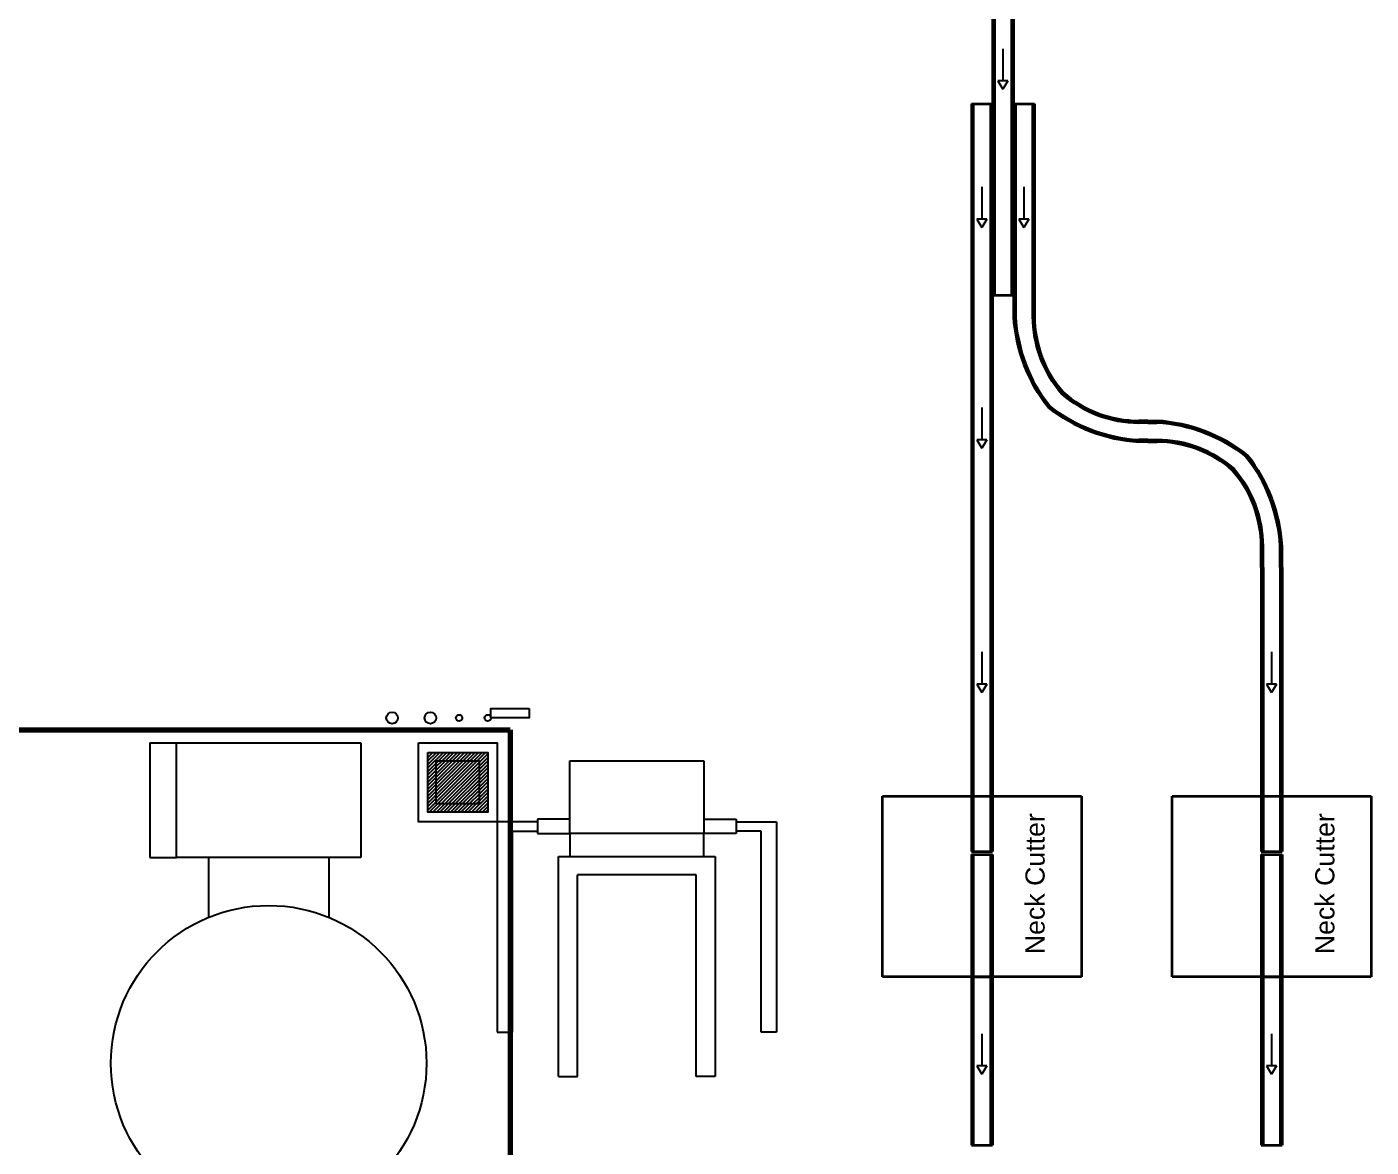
# Model space of a CAD drawing. Header units: millimetres. Extents: x -1052 to 3351, y 0 to 2015.
# Drawn here: x -209.7 to -105.8, y 1434.6 to 1521.3 of the extents above; entities that cross this region are included whole.
import ezdxf

# ---------------------------------------------------------------- set-up
doc = ezdxf.new("R2010")
doc.units = ezdxf.units.MM
for name, color, linetype in [('2', 7, 'Continuous'), ('COLUMN', 3, 'Continuous'), ('Machine', 7, 'Continuous')]:
    doc.layers.add(name, color=color, linetype=linetype)
for name, color, linetype, lineweight in [('AM_0', 7, 'Continuous', 25), ('AM_6', 2, 'Continuous', 35), ('Layer1', 50, 'Continuous', 25)]:
    doc.layers.add(name, color=color, linetype=linetype, lineweight=lineweight)
doc.styles.get("Standard").update_dxf_attribs({"font": 'arial.ttf'})
pattern_1 = [(45, (-1069.52675, 7498.48933), (-0.1359721316, 0.1359721316), [])]

msp = doc.modelspace()

# ---------------------------------------------------------------- hatches: boundary and pattern name
h = msp.add_hatch()
h.set_pattern_fill('_U', color=0, scale=0.192294, angle=45, style=0, pattern_type=0)
h.set_pattern_definition(pattern_1)
h.paths.add_polyline_path([(-174.1084, 1465.1516), (-178.7339, 1465.1516), (-178.7339, 1460.5261), (-174.1084, 1460.5261)])
h = msp.add_hatch()
h.set_pattern_fill('_U', color=0, scale=0.192294, angle=45, style=0, pattern_type=0)
h.set_pattern_definition(pattern_1)
h.paths.add_polyline_path([(-174.1084, 1465.1516), (-178.7339, 1465.1516), (-178.7339, 1460.5261), (-174.1084, 1460.5261)])

# ---------------------------------------------------------------- linework, layer by layer
for p, q in [((-167.7531, 1464.4882), (-157.3988, 1464.4882)), ((-167.7531, 1458.8673), (-167.7531, 1464.4882)), ((-157.3988, 1464.4882), (-157.3988, 1458.8673)), ((-170.2677, 1459.7918), (-173.374, 1459.7918)), ((-173.374, 1459.7918), (-173.374, 1443.5208)), ((-167.7531, 1459.9767), (-170.2677, 1459.9767)), ((-170.2677, 1459.9767), (-170.2677, 1458.8673)), ((-157.3988, 1459.9767), (-154.8842, 1459.9767)), ((-154.8842, 1459.9767), (-154.8842, 1458.8673)), ((-154.8842, 1459.7918), (-151.778, 1459.7918)), ((-151.778, 1459.7918), (-151.778, 1443.5208)), ((-172.1907, 1459.0522), (-170.2677, 1459.0522)), ((-172.1907, 1443.5208), (-172.1907, 1459.0522)), ((-170.2677, 1458.8673), (-167.7531, 1458.8673)), ((-157.3988, 1458.8673), (-167.7531, 1458.8673)), ((-167.7531, 1458.8673), (-167.7531, 1457.0923)), ((-157.3988, 1457.0923), (-157.3988, 1458.8673)), ((-154.8842, 1458.8673), (-157.3988, 1458.8673)), ((-152.9613, 1459.0522), (-154.8842, 1459.0522)), ((-152.9613, 1443.5208), (-152.9613, 1459.0522)), ((-168.6406, 1457.0923), (-156.5113, 1457.0923)), ((-168.6406, 1440.0817), (-168.6406, 1457.0923)), ((-156.5113, 1457.0923), (-156.5113, 1440.0817)), ((-157.9905, 1455.687), (-167.1614, 1455.687)), ((-167.1614, 1440.0817), (-167.1614, 1455.687)), ((-157.9905, 1440.0817), (-157.9905, 1455.687)), ((-173.374, 1443.5208), (-172.1907, 1443.5208)), ((-151.778, 1443.5208), (-152.9613, 1443.5208)), ((-168.6406, 1440.0817), (-167.1614, 1440.0817)), ((-156.5113, 1440.0817), (-157.9905, 1440.0817))]:
    msp.add_line(p, q)
at = {"color": 3}
for centre, radius in [((-181.5003, 1467.8126), 0.4475), ((-178.5419, 1467.8126), 0.4475), ((-176.3231, 1467.8126), 0.2515), ((-174.1044, 1467.8126), 0.2515)]:
    msp.add_circle(centre, radius, dxfattribs=at)
at = {"layer": '2'}
for p, q in [((-134.2695, 1519.574), (-134.2695, 1517.0779)), ((-134.6578, 1517.0779), (-134.2695, 1516.4336)), ((-133.8812, 1517.0779), (-134.6578, 1517.0779)), ((-133.8812, 1517.0779), (-134.2695, 1516.4336)), ((-135.8966, 1508.8798), (-135.8966, 1506.3837)), ((-132.6424, 1508.8798), (-132.6424, 1506.3837)), ((-136.2849, 1506.3837), (-135.8966, 1505.7394)), ((-135.5083, 1506.3837), (-136.2849, 1506.3837)), ((-135.5083, 1506.3837), (-135.8966, 1505.7394)), ((-133.0307, 1506.3837), (-132.6424, 1505.7394)), ((-132.2541, 1506.3837), (-133.0307, 1506.3837)), ((-132.2541, 1506.3837), (-132.6424, 1505.7394)), ((-135.8966, 1491.8183), (-135.8966, 1489.3222)), ((-136.2849, 1489.3222), (-135.8966, 1488.678)), ((-135.5083, 1489.3222), (-136.2849, 1489.3222)), ((-135.5083, 1489.3222), (-135.8966, 1488.678)), ((-135.8966, 1472.935), (-135.8966, 1470.4389)), ((-113.487, 1472.935), (-113.487, 1470.4389)), ((-136.2849, 1470.4389), (-135.8966, 1469.7946)), ((-135.5083, 1470.4389), (-136.2849, 1470.4389)), ((-135.5083, 1470.4389), (-135.8966, 1469.7946)), ((-113.8753, 1470.4389), (-113.487, 1469.7946)), ((-113.0987, 1470.4389), (-113.8753, 1470.4389)), ((-113.0987, 1470.4389), (-113.487, 1469.7946)), ((-135.8966, 1443.3965), (-135.8966, 1440.9004)), ((-113.487, 1443.3965), (-113.487, 1440.9004)), ((-136.2849, 1440.9004), (-135.8966, 1440.2561)), ((-135.5083, 1440.9004), (-136.2849, 1440.9004)), ((-135.5083, 1440.9004), (-135.8966, 1440.2561)), ((-113.8753, 1440.9004), (-113.487, 1440.2561)), ((-113.0987, 1440.9004), (-113.8753, 1440.9004)), ((-113.0987, 1440.9004), (-113.487, 1440.2561))]:
    msp.add_line(p, q, dxfattribs=at)
at = {"layer": 'AM_0'}
for points in [[(-170.8945, 1468.5522), (-170.8945, 1467.8126), (-173.8529, 1467.8126), (-173.8529, 1468.5522)], [(-179.4682, 1465.886), (-173.374, 1465.886), (-173.374, 1459.7918), (-179.4682, 1459.7918)], [(-178.7339, 1465.1516), (-174.1084, 1465.1516), (-174.1084, 1460.5261), (-178.7339, 1460.5261)], [(-178.7339, 1465.1516), (-174.1084, 1465.1516), (-174.1084, 1460.5261), (-178.7339, 1460.5261)]]:
    msp.add_lwpolyline(points, close=True, dxfattribs=at)
at = {"layer": 'AM_6'}
for p, q in [((-135.0718, 1544.3071), (-135.0718, 1515.3152)), ((-134.9239, 1544.3071), (-134.9239, 1515.3152)), ((-133.5926, 1544.3071), (-133.5926, 1515.3152)), ((-133.4447, 1544.3071), (-133.4447, 1515.3152)), ((-136.6989, 1515.3152), (-136.6989, 1500.5233)), ((-136.6989, 1515.3152), (-135.0718, 1515.3152)), ((-136.551, 1515.3152), (-136.551, 1500.5233)), ((-135.2197, 1515.3152), (-135.2197, 1500.5233)), ((-135.0718, 1515.3152), (-135.0718, 1500.5233)), ((-135.0718, 1515.3152), (-135.0718, 1500.5233)), ((-134.9239, 1515.3152), (-134.9239, 1500.5233)), ((-133.5926, 1515.3152), (-133.5926, 1500.5233)), ((-133.4447, 1515.3152), (-133.4447, 1500.5233)), ((-133.4447, 1515.3152), (-133.4447, 1500.5233)), ((-133.4447, 1515.3152), (-131.8176, 1515.3152)), ((-133.2968, 1515.3152), (-133.2968, 1500.5233)), ((-131.9655, 1515.3152), (-131.9655, 1500.5233)), ((-131.8176, 1515.3152), (-131.8176, 1500.5233)), ((-136.6989, 1500.5233), (-136.6989, 1461.7688)), ((-136.551, 1500.5233), (-136.551, 1461.7688)), ((-135.2197, 1500.5233), (-135.2197, 1461.7688)), ((-135.0718, 1500.5233), (-133.4447, 1500.5233)), ((-135.0718, 1500.5233), (-135.0718, 1461.7688)), ((-133.4447, 1500.5233), (-133.4447, 1498.8593)), ((-133.2968, 1500.5233), (-133.2968, 1498.8593)), ((-131.9655, 1500.5233), (-131.9655, 1498.8593)), ((-131.8176, 1500.5233), (-131.8176, 1498.8593)), ((-123.0534, 1490.7977), (-123.7561, 1490.7977)), ((-123.0534, 1490.6498), (-123.7561, 1490.6498)), ((-123.0534, 1490.7977), (-122.3508, 1490.7977)), ((-123.0534, 1490.6498), (-122.3508, 1490.6498)), ((-123.0534, 1489.3185), (-123.7561, 1489.3185)), ((-123.0534, 1489.1706), (-123.7561, 1489.1706)), ((-123.0534, 1489.3185), (-122.3508, 1489.3185)), ((-123.0534, 1489.1706), (-122.3508, 1489.1706)), ((-114.2893, 1479.445), (-114.2893, 1481.1091)), ((-114.1414, 1479.445), (-114.1414, 1481.1091)), ((-112.8101, 1479.445), (-112.8101, 1481.1091)), ((-112.6622, 1479.445), (-112.6622, 1481.1091)), ((-114.2893, 1479.445), (-114.2893, 1457.4792)), ((-114.1414, 1479.445), (-114.1414, 1457.4792)), ((-112.8101, 1479.445), (-112.8101, 1457.4792)), ((-112.6622, 1479.445), (-112.6622, 1457.4792)), ((-143.5771, 1461.7688), (-128.1936, 1461.7688)), ((-143.5771, 1447.7905), (-143.5771, 1461.7688)), ((-136.6989, 1461.7688), (-135.0718, 1461.7688)), ((-136.6989, 1461.7688), (-136.6989, 1457.4792)), ((-136.551, 1461.7688), (-136.551, 1457.4792)), ((-135.2197, 1461.7688), (-135.2197, 1457.4792)), ((-135.0718, 1461.7688), (-135.0718, 1457.4792)), ((-128.1936, 1461.7688), (-128.1936, 1447.7905)), ((-121.1675, 1461.7688), (-105.784, 1461.7688)), ((-121.1675, 1447.7905), (-121.1675, 1461.7688)), ((-114.2893, 1461.7688), (-112.6622, 1461.7688)), ((-105.784, 1461.7688), (-105.784, 1447.7905)), ((-136.6989, 1457.4792), (-135.0718, 1457.4792)), ((-136.6989, 1457.2573), (-135.0718, 1457.2573)), ((-136.6989, 1457.2573), (-136.6989, 1434.7737)), ((-136.6989, 1457.2573), (-135.0718, 1457.2573)), ((-136.551, 1457.2573), (-136.551, 1434.7737)), ((-135.2197, 1457.2573), (-135.2197, 1434.7737)), ((-135.0718, 1457.2573), (-135.0718, 1434.7737)), ((-114.2893, 1457.4792), (-112.6622, 1457.4792)), ((-114.2893, 1457.2573), (-112.6622, 1457.2573)), ((-114.2893, 1457.2573), (-114.2893, 1434.7737)), ((-114.2893, 1457.2573), (-112.6622, 1457.2573)), ((-114.1414, 1457.2573), (-114.1414, 1434.7737)), ((-112.8101, 1457.2573), (-112.8101, 1434.7737)), ((-112.6622, 1457.2573), (-112.6622, 1434.7737)), ((-128.1936, 1447.7905), (-143.5771, 1447.7905)), ((-136.6989, 1447.7905), (-135.0718, 1447.7905)), ((-105.784, 1447.7905), (-121.1675, 1447.7905)), ((-114.2893, 1447.7905), (-112.6622, 1447.7905)), ((-136.6989, 1434.7737), (-135.0718, 1434.7737)), ((-114.2893, 1434.7737), (-112.6622, 1434.7737))]:
    msp.add_line(p, q, dxfattribs=at)
for centre, radius, start, end in [((-120.7462, 1499.6815), 12.7251, 183.704699, 218.0177), ((-120.9619, 1499.5953), 12.3568, 183.414818, 218.236386), ((-122.7649, 1498.9195), 9.2008, 180.375362, 220.897453), ((-122.9425, 1498.8593), 8.8751, 180, 221.28359), ((-123.7561, 1499.6728), 8.8751, 228.71641, 270), ((-123.02, 1501.6534), 12.3568, 231.763614, 266.585182), ((-123.6958, 1499.8504), 9.2008, 229.102547, 269.624638), ((-122.9338, 1501.8691), 12.7251, 231.9823, 266.295301), ((-123.1731, 1478.0992), 12.7251, 51.9823, 86.295301), ((-123.0869, 1478.315), 12.3568, 51.763614, 86.585182), ((-122.4111, 1480.1179), 9.2008, 49.102547, 89.624638), ((-122.3508, 1480.2955), 8.8751, 48.71641, 90), ((-125.145, 1480.3731), 12.3568, 3.414818, 38.236386), ((-125.3607, 1480.2869), 12.7251, 3.704699, 38.0177), ((-123.1644, 1481.1091), 8.8751, 0, 41.28359), ((-123.342, 1481.0488), 9.2008, 0.375362, 40.897453)]:
    msp.add_arc(centre, radius, start, end, dxfattribs=at)
at = {"layer": 'COLUMN'}
msp.add_lwpolyline([(-178.0852, 1464.503), (-174.757, 1464.5029), (-174.7571, 1461.1748), (-178.0853, 1461.1748)], close=True, dxfattribs=at)
msp.add_lwpolyline([(-178.0852, 1464.503), (-174.757, 1464.5029), (-174.7571, 1461.1748), (-178.0853, 1461.1748)], close=True, dxfattribs=at)
at = {"layer": 'Layer1', "color": 30, "linetype": 'Continuous', "lineweight": 100, "true_color": 0xff9701}
for p, q in [((-308.6304, 1466.8978), (-172.374, 1466.8978)), ((-172.374, 1466.8978), (-172.374, 1366.2262))]:
    msp.add_line(p, q, dxfattribs=at)
at = {"layer": 'Machine', "color": 0}
for p, q in [((-200.2496, 1465.886), (-200.2496, 1457.0109)), ((-198.1832, 1457.0109), (-198.1832, 1465.886)), ((-183.9061, 1465.886), (-183.9061, 1457.0109)), ((-200.2496, 1457.0109), (-198.1832, 1457.0109)), ((-183.9061, 1457.0109), (-198.1832, 1457.0109)), ((-195.704, 1457.0109), (-195.704, 1452.3884)), ((-186.3852, 1457.0109), (-186.3852, 1452.3884))]:
    msp.add_line(p, q, dxfattribs=at)
at = {"layer": 'Machine'}
for p, q in [((-200.2496, 1465.886), (-198.1832, 1465.886)), ((-198.1832, 1465.886), (-183.9061, 1465.886))]:
    msp.add_line(p, q, dxfattribs=at)
at = {"layer": 'Machine', "color": 0}
msp.add_circle((-191.0446, 1441.1097), 12.2032, dxfattribs=at)

# ---------------------------------------------------------------- texts
at = {"layer": '2', "char_height": 1.479182, "width": 13.98522, "attachment_point": 1, "rotation": 90, "line_spacing_factor": 0.75}
for insert in [(-132.5143, 1449.5438), (-110.1047, 1449.5438)]:
    msp.add_mtext('Neck Cutter', dxfattribs=dict(at, insert=insert))

doc.saveas('drawing.dxf')
